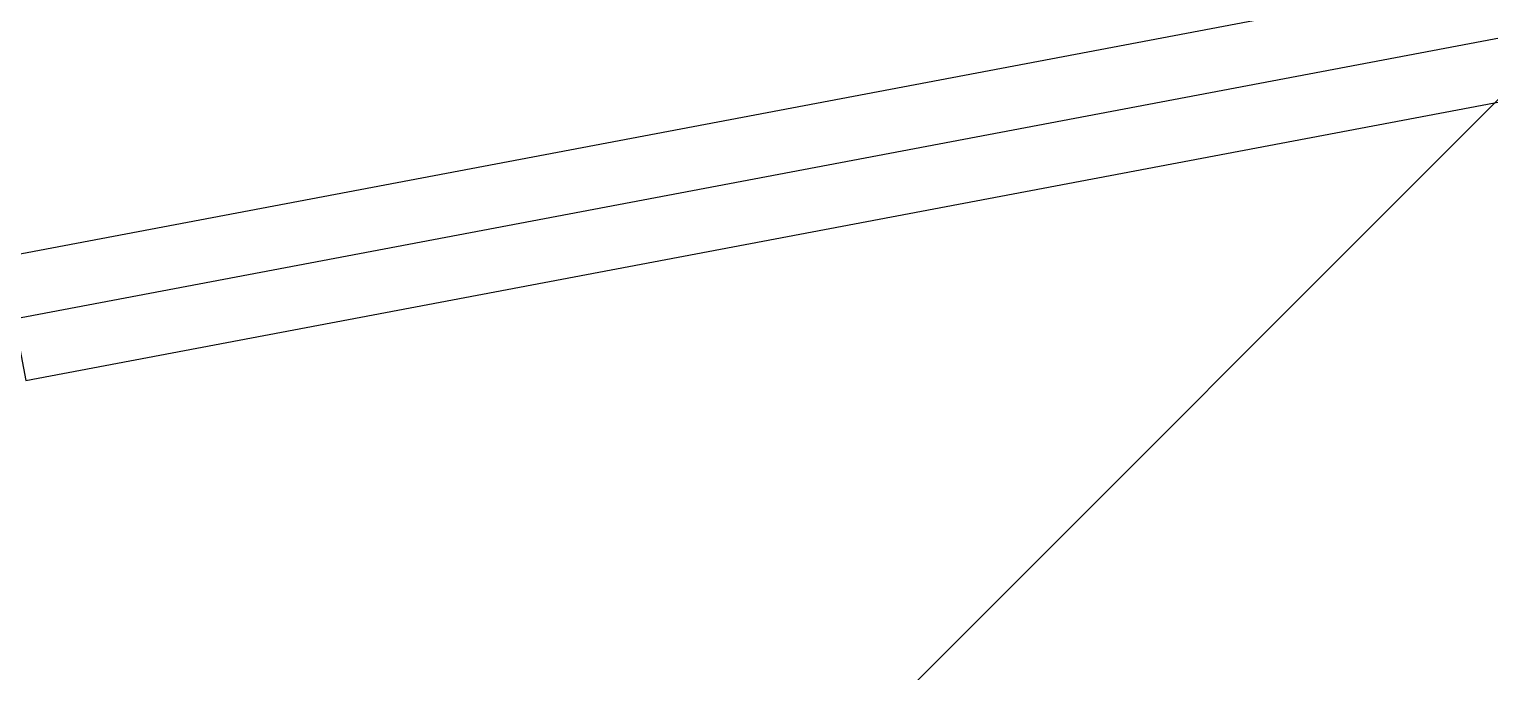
# Model space of a CAD drawing. Extents: x 407440 to 411585, y 6041728 to 6045069.
# Drawn here: x 408226.79 to 408240.18, y 6044229.89 to 6044235.78 of the extents above; entities that cross this region are included whole.
import ezdxf

# ---------------------------------------------------------------- set-up
doc = ezdxf.new("R2010")
doc.units = 0
doc.header["$LTSCALE"] = 5
doc.linetypes.add('foc-TIELINE', pattern=[1.875, 1.25, -0.625])
doc.layers.add('P-PROPOSED-EXISTING-H', color=59, linetype='Continuous')
doc.layers.add('T-TIE', color=201, linetype='foc-TIELINE')

# ---------------------------------------------------------------- blocks, each defined once
blk = doc.blocks.new('P-RIG-877')
at = {"layer": 'T-TIE', "linetype": 'ByBlock', "lineweight": 25}
for points in [[(-1.217, -18.8628), (-1.217, -19.081), (-1.1481, -19.1499), (-1.1481, -19.4254), (-0.5396, -19.4254), (-0.5396, -24.2129), (-0.4248, -24.2129), (-0.31, -24.2129), (-0.31, -19.4254), (0.287, -19.4254), (0.287, -19.1499), (0.3674, -19.081), (0.3674, -18.8628), (2.4339, -18.8628), (2.4339, -19.081), (2.5143, -19.1499), (2.4454, -19.0695), (2.4454, -18.8514), (0.3559, -18.8514), (0.3559, -19.0695), (0.3215, -19.1039)], [(0.287, -19.2302), (0.287, -19.3106), (-0.4248, -19.3106), (-0.4248, -33.0186), (1.5499, -33.0186)], [(-1.1481, -19.3106), (-0.4248, -19.3106), (-0.4248, -33.0186), (-4.0871, -33.0186), (-4.0871, -28.7477)]]:
    blk.add_lwpolyline(points, dxfattribs=at)

msp = doc.modelspace()

# ---------------------------------------------------------------- hatches: boundary and pattern name
at = {"layer": 'P-PROPOSED-EXISTING-H'}
h = msp.add_hatch(dxfattribs=at)
h.set_pattern_fill('ANSI31', color=256, scale=3.498392, style=0)
h.set_pattern_definition([(45, (-2243.128, 2713.837), (-7.854113246, 7.854113246), [])])
edge = h.paths.add_edge_path()
edge.add_line((408709.29, 6043818.222), (408241.305, 6043729.713))
edge.add_line((408241.305, 6043729.713), (407794.436, 6043645.198))
edge.add_line((407794.436, 6043645.198), (407673.83, 6044282.895))
edge.add_line((407673.83, 6044282.895), (408123.669, 6044351.83))
edge.add_line((408123.669, 6044351.83), (408654.575, 6044433.189))
edge.add_line((408654.575, 6044433.189), (409028.997, 6044539.866))
edge.add_line((409028.997, 6044539.866), (409149.726, 6043901.52))
edge.add_line((409149.726, 6043901.52), (408898.792, 6043854.062))
edge.add_arc((408782.127, 6043952.01), 152.33, 241.43508, 319.98432, ccw=False)

# ---------------------------------------------------------------- block references
at = {"layer": 'T-TIE', "linetype": 'ByBlock', "xscale": 4.999999999955019, "yscale": 4.999999999955019, "zscale": 4.999999999955019, "rotation": 280.7096999997605}
msp.add_blockref('P-RIG-877', (408346.005, 6044253.532), dxfattribs=at)

doc.saveas('drawing.dxf')
